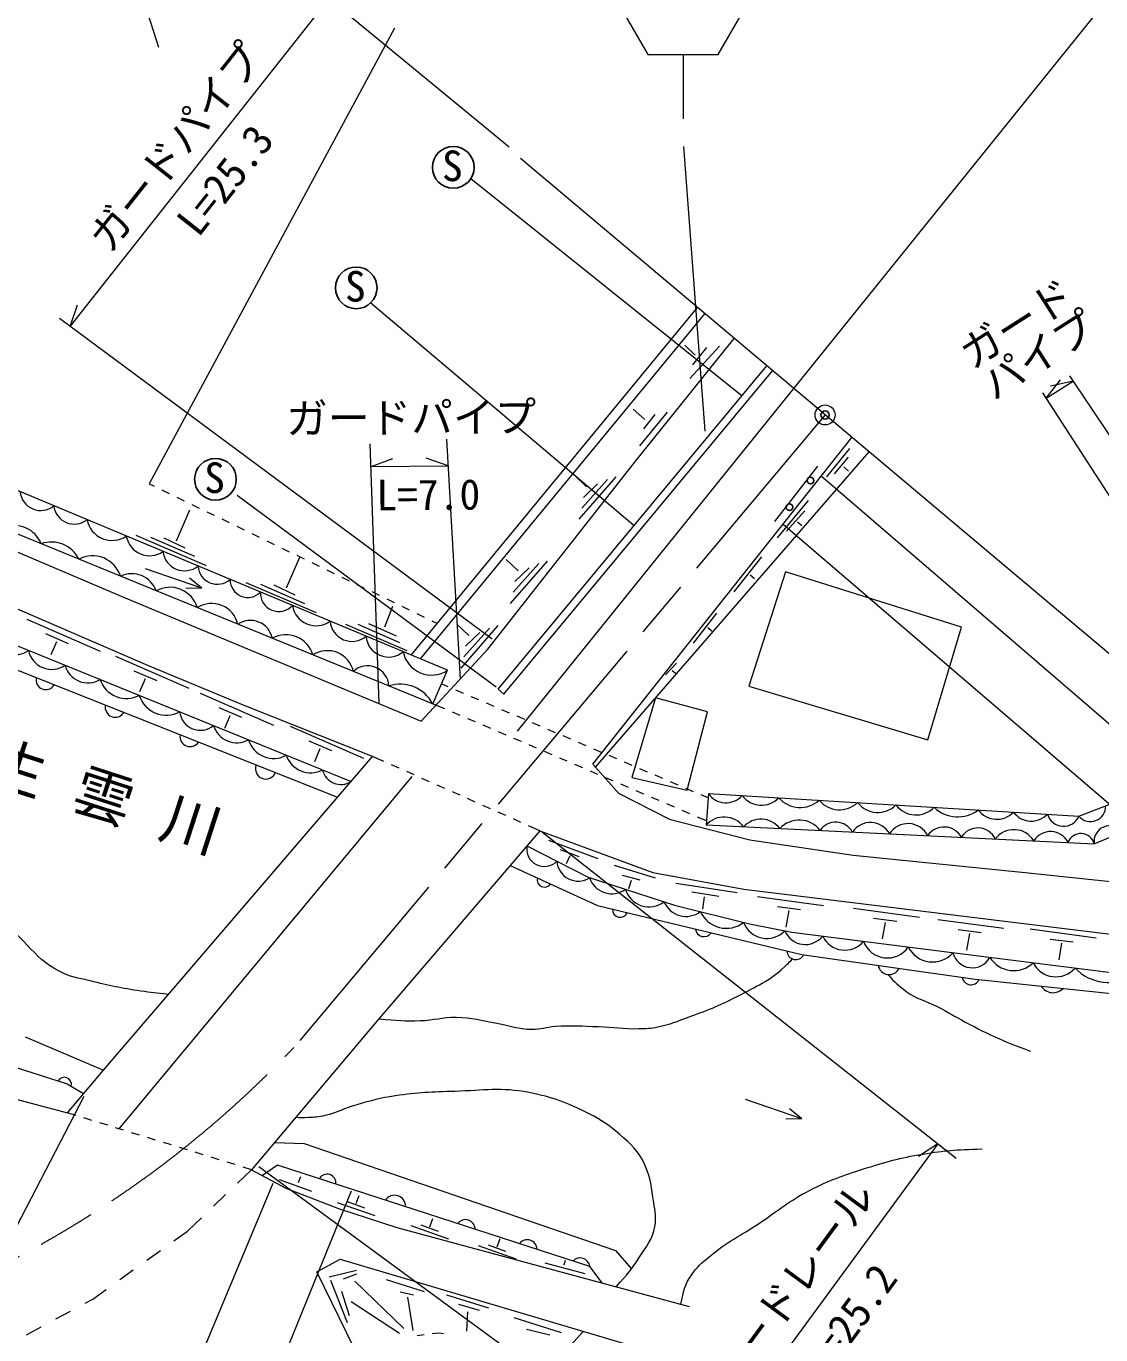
# Model space of a CAD drawing. Units: millimetres, scale not verified. Extents: x 40000 to 680000, y 20000 to 380000.
# Drawn here: x 389142 to 453594, y 262053 to 340560 of the extents above; entities that cross this region are included whole.
import ezdxf
from ezdxf.enums import TextEntityAlignment as Align

# ---------------------------------------------------------------- set-up
doc = ezdxf.new("R2010")
doc.units = ezdxf.units.MM
doc.header["$LTSCALE"] = 1000
doc.header["$PDMODE"] = 32
doc.header["$PDSIZE"] = 500
doc.linetypes.add('CHAIN', pattern=[18.5, 12, -1.5, 3.5, -1.5])
for name, color, linetype, lineweight in [('M-BGD', 7, 'Continuous', 13), ('M-BMK', 2, 'CHAIN', 13), ('M-BMK-SRVR', 3, 'Continuous', 13), ('M-STR-HTXT', 7, 'Continuous', 13), ('M-STR-STR1', 1, 'Continuous', 13), ('M-STR-STRC', 7, 'Continuous', 13)]:
    doc.layers.add(name, color=color, linetype=linetype, lineweight=lineweight)
doc.layers.add('M-BMK-HTXT', color=7, linetype='Continuous')
doc.layers.add('M-OTRS', color=6, linetype='Continuous')
doc.styles.add('ＭＳ ゴシック', font='')
doc.styles.get('ＭＳ ゴシック').set_extended_font_data('MS Gothic')

msp = doc.modelspace()

# ---------------------------------------------------------------- linework, layer by layer
at = {"layer": 'M-BGD'}
for p, q in [((411231, 340435), (396519, 313107)), ((415818, 331426), (432084, 318391)), ((409812, 323967), (425611, 310604)), ((412235, 302830), (429408, 323673)), ((412787, 302600), (429846, 323305)), ((425777, 314584), (431613, 321818)), ((429257, 320830), (428654, 321424)), ((430730, 321357), (428947, 319432)), ((429951, 321282), (429106, 320252)), ((417444, 300778), (433566, 320174)), ((417792, 300488), (433913, 319882)), ((365415, 318919), (394982, 306302)), ((426244, 316963), (425541, 317591)), ((427583, 317398), (425926, 315381)), ((426855, 317273), (426160, 316394)), ((423136, 296287), (438659, 315887)), ((414408, 301923), (383089, 315001)), ((423286, 296117), (439693, 315017)), ((438512, 315220), (437147, 313530)), ((416821, 303191), (425777, 314584)), ((436600, 314174), (434014, 310852)), ((438436, 314695), (437609, 313705)), ((438175, 314128), (438460, 313868)), ((422756, 312927), (422045, 313613)), ((424505, 313521), (422287, 310977)), ((424003, 313371), (422463, 311647)), ((396519, 313107), (396820, 312961)), ((397270, 312743), (397720, 312525)), ((423417, 313111), (422563, 312291)), ((413717, 299828), (384031, 311959)), ((398170, 312306), (398620, 312088)), ((399070, 311870), (399520, 311652)), ((417326, 300909), (401789, 312404)), ((436040, 312107), (434184, 309857)), ((398159, 309688), (398954, 311539)), ((399969, 311434), (400419, 311216)), ((400869, 310998), (401319, 310780)), ((435848, 311487), (434745, 310256)), ((401769, 310562), (402219, 310343)), ((402669, 310125), (403119, 309907)), ((435410, 310827), (435666, 310596)), ((395727, 310022), (399946, 308211)), ((396603, 309914), (399242, 308762)), ((397391, 309870), (398656, 309269)), ((403569, 309689), (404019, 309471)), ((396441, 302208), (381009, 308883)), ((404469, 309253), (404919, 309035)), ((404757, 306859), (405552, 308710)), ((405368, 308817), (405818, 308599)), ((418643, 307881), (417932, 308567)), ((433245, 308719), (431580, 306635)), ((399681, 306849), (396295, 308010)), ((406268, 308380), (406718, 308162)), ((407168, 307944), (407618, 307726)), ((420393, 308475), (418175, 305931)), ((419890, 308324), (418350, 306600)), ((419305, 308065), (418451, 307245)), ((434680, 307819), (432475, 300975)), ((445247, 304504), (434680, 307819)), ((399681, 306849), (398936, 307450)), ((402325, 307194), (406544, 305382)), ((403201, 307086), (405840, 305934)), ((403989, 307041), (405254, 306441)), ((408068, 307508), (408518, 307290)), ((408968, 307072), (409418, 306854)), ((432571, 307644), (432832, 307418)), ((394982, 306302), (412832, 298870)), ((399681, 306849), (398723, 306831)), ((409868, 306636), (410318, 306417)), ((410768, 306199), (411217, 305981)), ((383032, 305652), (408627, 295248)), ((410656, 304519), (411134, 305760)), ((411667, 305763), (412117, 305545)), ((389180, 304992), (393581, 303067)), ((408288, 304681), (411971, 303116)), ((409027, 304691), (411538, 303593)), ((409677, 304735), (411336, 303992)), ((412567, 305327), (413017, 305109)), ((413467, 304891), (413768, 304745)), ((415681, 304006), (414969, 304692)), ((430553, 305339), (429155, 303539)), ((390293, 304121), (391661, 303535)), ((417430, 304600), (415212, 302056)), ((416928, 304449), (415388, 302725)), ((416342, 304190), (415488, 303370)), ((430025, 304476), (430267, 304284)), ((443227, 297745), (445247, 304504)), ((384432, 303580), (407812, 294298)), ((390957, 303633), (390628, 302855)), ((412832, 298870), (416821, 303191)), ((394495, 302766), (398896, 300841)), ((428152, 302353), (427491, 301650)), ((395607, 301894), (396976, 301308)), ((402125, 299837), (396441, 302208)), ((413522, 299908), (414408, 301923)), ((427893, 301901), (428137, 301705)), ((396272, 301407), (395942, 300629)), ((414456, 300926), (414047, 301101)), ((415375, 300533), (414916, 300729)), ((417444, 300778), (417792, 300488)), ((432475, 300975), (443227, 297745)), ((399582, 300554), (403983, 298629)), ((416295, 300140), (415835, 300336)), ((417214, 299747), (416755, 299943)), ((426896, 300276), (425472, 295485)), ((430013, 299417), (426896, 300276)), ((400694, 299683), (402063, 299097)), ((401359, 299196), (401029, 298418)), ((409916, 296751), (402125, 299837)), ((414242, 299603), (413717, 299828)), ((415162, 299210), (414702, 299407)), ((418134, 299353), (417674, 299550)), ((419053, 298960), (418594, 299157)), ((428787, 294723), (430013, 299417)), ((404980, 298562), (409381, 296638)), ((416081, 298817), (415622, 299014)), ((417001, 298424), (416541, 298621)), ((419973, 298567), (419513, 298764)), ((420892, 298174), (420433, 298371)), ((406093, 297691), (407461, 297105)), ((417920, 298031), (417461, 298227)), ((418840, 297638), (418380, 297834)), ((421812, 297781), (421352, 297978)), ((422731, 297388), (422272, 297584)), ((406757, 297204), (406427, 296426)), ((419759, 297245), (419300, 297441)), ((420679, 296852), (420219, 297048)), ((423651, 296995), (423191, 297191)), ((424570, 296602), (424111, 296798)), ((421598, 296458), (421139, 296655)), ((422518, 296065), (422058, 296262)), ((424687, 294537), (423136, 296287)), ((425490, 296209), (425030, 296405)), ((426409, 295815), (425949, 296012)), ((423437, 295672), (422978, 295869)), ((424357, 295279), (423897, 295476)), ((425472, 295485), (428787, 294723)), ((427329, 295422), (426869, 295619)), ((428248, 295029), (427788, 295226)), ((427783, 292951), (424687, 294537)), ((425276, 294886), (424817, 295083)), ((426196, 294493), (425736, 294689)), ((429168, 294636), (428708, 294833)), ((430037, 294265), (429627, 294439)), ((430055, 294526), (429922, 292641)), ((430055, 294526), (452284, 293173)), ((452284, 293173), (455571, 294439)), ((427115, 294100), (426655, 294296)), ((428035, 293707), (427575, 293903)), ((432548, 291718), (427783, 292951)), ((428954, 293313), (428494, 293510)), ((429939, 292892), (429414, 293117)), ((453200, 291515), (456814, 293023)), ((419952, 292294), (426729, 289797)), ((429922, 292641), (453200, 291515)), ((419174, 291385), (422846, 289502)), ((420465, 291735), (423428, 290631)), ((438740, 290799), (432548, 291718)), ((421177, 291158), (422298, 290748)), ((421746, 290790), (421528, 290304)), ((448850, 289783), (438740, 290799)), ((418168, 290209), (423412, 287817)), ((424399, 290220), (426876, 289467)), ((426729, 289797), (432181, 288783)), ((460746, 288538), (448850, 289783)), ((422846, 289502), (428018, 287836)), ((424893, 289626), (425956, 289342)), ((425420, 289308), (425269, 288814)), ((428108, 289148), (431791, 288588)), ((429071, 288629), (430678, 288370)), ((429807, 288328), (429699, 287592)), ((432181, 288783), (457678, 285670)), ((432996, 288345), (436955, 287818)), ((423412, 287817), (435660, 284860)), ((428018, 287836), (432529, 286706)), ((434201, 287742), (435591, 287567)), ((434888, 287500), (434712, 286504)), ((438763, 287642), (442721, 287115)), ((432529, 286706), (435061, 286216)), ((439968, 287039), (441357, 286863)), ((440654, 286797), (440478, 285801)), ((443826, 286972), (447785, 286445)), ((435061, 286216), (444835, 284964)), ((445031, 286370), (446421, 286194)), ((445718, 286127), (445542, 285131)), ((449351, 286400), (453310, 285873)), ((450556, 285797), (451945, 285621)), ((451242, 285555), (451067, 284559)), ((435660, 284860), (446052, 283390)), ((444835, 284964), (455578, 283612)), ((446052, 283390), (454617, 282494)), ((389081, 279938), (393776, 277932)), ((386987, 278577), (391597, 277112)), ((387456, 276474), (391613, 275367)), ((391597, 277112), (392588, 276523)), ((435664, 275007), (432278, 276169)), ((435664, 275007), (434919, 275609)), ((435664, 275007), (434706, 274990)), ((404034, 273589), (405819, 273529)), ((405819, 273529), (424487, 267115)), ((401818, 271155), (402659, 271961)), ((402659, 271961), (404717, 270847)), ((404212, 272233), (403320, 271603)), ((422950, 266156), (404212, 272233)), ((404307, 271374), (406257, 270662)), ((405478, 271190), (405621, 271558)), ((400373, 269771), (401096, 270463)), ((404717, 270847), (407876, 269623)), ((408931, 269933), (409108, 270421)), ((407786, 270001), (410048, 269204)), ((407876, 269623), (411381, 268496)), ((408384, 270051), (409428, 269672)), ((398810, 268273), (399651, 269079)), ((411381, 268496), (428913, 263762)), ((412216, 268603), (414478, 267806)), ((412814, 268653), (413858, 268274)), ((413361, 268535), (413538, 269022)), ((398004, 267695), (398810, 268273)), ((417395, 267338), (417572, 267825)), ((396379, 266529), (397192, 267112)), ((416250, 267406), (418512, 266609)), ((416848, 267456), (417892, 267077)), ((424487, 267115), (425422, 266031)), ((406573, 265839), (407981, 266593)), ((407981, 266593), (427502, 260802)), ((420247, 266368), (422641, 265732)), ((421411, 266259), (421486, 266535)), ((423686, 265174), (422950, 266156)), ((394754, 265363), (395566, 265946)), ((411865, 255026), (406573, 265839)), ((407318, 265535), (408959, 265937)), ((408164, 265410), (408967, 265703)), ((410733, 265368), (413010, 264648)), ((393135, 264202), (393941, 264780)), ((407394, 265334), (408390, 262798)), ((408063, 264673), (408507, 263209)), ((408850, 265267), (411788, 262439)), ((411570, 264640), (412373, 264447)), ((392676, 263954), (393135, 264202)), ((408624, 264046), (411536, 262146)), ((412014, 264322), (412323, 262321)), ((414361, 264458), (416880, 263663)), ((415072, 263889), (416303, 263537)), ((390915, 263004), (391795, 263479)), ((415616, 263437), (415549, 262265)), ((418395, 263085), (421224, 262190)), ((389155, 262055), (390035, 262529)), ((419140, 262391), (420554, 262056)), ((421797, 261403), (422569, 262266)), ((412602, 262011), (413002, 262064)), ((413497, 262129), (413897, 262182)), ((413897, 262182), (414180, 262134))]:
    msp.add_line(p, q, dxfattribs=at)
at = {"layer": 'M-BGD', "lineweight": 25}
for centre, radius in [((414758, 332089), 1250), ((408938, 324861), 1250), ((400495, 313378), 1250), ((436186, 313302), 200), ((434917, 311701), 200)]:
    msp.add_circle(centre, radius, dxfattribs=at)
at = {"layer": 'M-BGD'}
for centre, radius, start, end in [((390010, 312745), 1240, 185.54997, 309.12223), ((392031, 311934), 1247, 186.91007, 307.76214), ((394299, 311242), 1534, 191.04074, 303.63147), ((388478, 308913), 1671, 20.67904, 114.86614), ((390661, 307797), 1816, 25.57917, 109.96601), ((396537, 310200), 1408, 189.609, 305.06321), ((393126, 307031), 1757, 17.45846, 118.08671), ((398641, 309192), 1303, 186.35418, 308.31802), ((400609, 308244), 1163, 183.69377, 310.97844), ((395479, 306161), 1552, 19.66133, 115.88385), ((402435, 307353), 1063, 179.2948, 315.3774), ((397768, 305198), 1700, 16.43822, 119.10696), ((404294, 306550), 1104, 177.09124, 317.58097), ((400260, 304300), 1626, 13.57664, 121.96854), ((406527, 306024), 1435, 188.73957, 305.93263), ((402595, 303578), 1337, 11.16478, 124.3804), ((408680, 304969), 1315, 184.66962, 310.00259), ((388532, 304073), 1214, 187.94507, 307.81374), ((404727, 302366), 1684, 16.39427, 119.15091), ((410875, 304068), 1354, 184.49426, 310.17795), ((390675, 303400), 1428, 191.54207, 304.21674), ((407206, 301496), 1599, 12.8728, 122.67238), ((413448, 303363), 1731, 190.98063, 303.69157), ((390319, 301347), 586, 167.83325, 328.86077), ((392842, 302573), 1408, 194.58211, 301.17671), ((409627, 300922), 1268, 2.68617, 132.85901), ((395163, 301908), 1681, 198.72625, 297.03256), ((411569, 298881), 2206, 27.73655, 107.80863), ((397541, 300915), 1691, 197.36841, 298.3904), ((394482, 299702), 600, 168.29315, 328.40087), ((399588, 299573), 1251, 186.65172, 309.1071), ((401778, 299036), 1466, 197.22121, 298.5376), ((398971, 297949), 610, 170.76415, 325.92987), ((403979, 298194), 1566, 196.56079, 299.19803), ((406193, 297287), 1521, 197.58443, 298.17438), ((403514, 296011), 617, 158.86273, 337.83129), ((408018, 296209), 1138, 193.39879, 302.36002), ((431117, 295259), 1290, 214.62337, 318.40789), ((433241, 295274), 1450, 216.91794, 316.11332), ((435566, 295384), 1698, 221.06709, 311.96417), ((437919, 295139), 1586, 219.87981, 313.15144), ((440219, 294945), 1551, 218.39357, 314.63769), ((442513, 294742), 1504, 216.80802, 316.22324), ((445014, 295149), 2024, 225.6434, 307.38786), ((452982, 293738), 898, 219.0075, 3.13399), ((431000, 291653), 1463, 36.97209, 137.48774), ((433210, 291571), 1418, 37.18566, 137.27417), ((435499, 291358), 1577, 37.15366, 137.30617), ((447349, 294351), 1371, 216.21759, 316.81367), ((449424, 294220), 1345, 216.90874, 316.12252), ((451359, 293567), 1006, 196.12065, 336.91061), ((437698, 291662), 1144, 29.03167, 145.42816), ((439777, 291477), 1309, 28.89726, 145.56257), ((442035, 291402), 1318, 26.91503, 147.5448), ((444192, 291329), 1189, 28.74297, 145.71686), ((446221, 291315), 1147, 25.16995, 149.28988), ((448381, 290948), 1410, 31.72618, 142.73365), ((450576, 291072), 1172, 26.27917, 148.18065), ((452401, 291300), 827, 15.06302, 159.3968), ((454118, 291655), 929, 36.65874, 188.64504), ((420222, 291213), 1062, 170.67979, 315.00194), ((422239, 290541), 1268, 183.58802, 302.80475), ((420231, 289342), 438, 164.31251, 326.64587), ((424259, 289918), 1405, 198.33992, 305.96229), ((426495, 289197), 1472, 196.42701, 307.87521), ((424761, 287558), 459, 174.56949, 338.28479), ((428718, 288580), 1427, 202.43557, 307.26569), ((431134, 288143), 1702, 204.23638, 307.64112), ((433565, 287321), 1488, 200.67658, 316.49514), ((429791, 286442), 503, 185.02072, 327.83356), ((435870, 286789), 1321, 201.88847, 322.15715), ((438236, 286588), 1457, 204.74404, 320.65706), ((435300, 285093), 529, 181.96887, 332.06331), ((440795, 286184), 1523, 199.95665, 325.44445), ((443503, 286045), 1625, 206.48532, 318.91578), ((440901, 284340), 674, 190.9651, 332.93507), ((445887, 285265), 1195, 193.94218, 331.70195), ((448370, 285583), 1682, 211.70265, 313.95393), ((450898, 285055), 1523, 206.65314, 319.00344), ((445808, 283591), 539, 189.79014, 335.10534), ((454083, 285986), 2805, 223.47245, 302.18412), ((450724, 283411), 834, 211.44291, 316.60844), ((391430, 277077), 424, 344.98373, 151.02091), ((407183, 271148), 540, 354.38437, 149.68011), ((411239, 269776), 651, 357.1475, 146.91698), ((415490, 268382), 580, 0.50994, 143.55455), ((419195, 267184), 574, 0.42716, 143.63732), ((422364, 266073), 592, 8.0708, 135.99369)]:
    msp.add_arc(centre, radius, start, end, dxfattribs=at)
for points, knots in [([(397674, 282477), (396886, 282550), (396665, 282582), (396021, 282674), (394820, 282846), (394155, 283000), (392976, 283286), (392235, 283466), (391786, 283512), (391112, 283869), (390243, 284330), (389845, 284754), (389163, 285463), (388234, 286429), (387698, 287017), (387143, 288237), (386819, 288949), (386999, 289449), (386943, 290229), (386850, 291546), (387085, 292303), (386890, 293609), (386789, 294280), (386787, 294690), (386488, 295299), (386103, 296086), (385655, 296399), (385292, 297196), (385115, 297586), (385163, 297853), (385049, 298267), (384876, 298900), (384827, 299276), (384556, 299874), (384296, 300447), (384147, 300659), (383721, 301252)], [0, 0, 0, 0, 1, 1, 1, 2, 2, 2, 3, 3, 3, 4, 4, 4, 5, 5, 5, 6, 6, 6, 7, 7, 7, 8, 8, 8, 9, 9, 9, 10, 10, 10, 11, 11, 11, 12, 12, 12, 12]), ([(410303, 281015), (411455, 280909), (411812, 280867), (412779, 280900), (413623, 280928), (414086, 281120), (414930, 281109), (415895, 281096), (416422, 280904), (417374, 280749), (418193, 280616), (418637, 280385), (419466, 280381), (420020, 280378), (420320, 280526), (420872, 280565), (421880, 280636), (422449, 280570), (423459, 280540), (424407, 280512), (424937, 280396), (425886, 280423), (426332, 280435), (426587, 280433), (427024, 280523), (427780, 280679), (428182, 280860), (428907, 281126), (430137, 281577), (430824, 281852), (431987, 282457), (433136, 283053), (433833, 283367), (434766, 284264), (434900, 284393), (434958, 284438), (435100, 284602)], [0, 0, 0, 0, 1, 1, 1, 2, 2, 2, 3, 3, 3, 4, 4, 4, 5, 5, 5, 6, 6, 6, 7, 7, 7, 8, 8, 8, 9, 9, 9, 10, 10, 10, 11, 11, 11, 12, 12, 12, 12]), ([(440813, 283673), (441265, 283175), (441447, 283006), (441919, 282658), (442573, 282177), (443064, 282118), (443786, 281746), (444453, 281402), (444802, 281164), (445468, 280817), (446247, 280411), (446681, 280175), (447485, 279821), (448216, 279499), (448473, 279402), (449385, 279068)], [0, 0, 0, 0, 1, 1, 1, 2, 2, 2, 3, 3, 3, 4, 4, 4, 5, 5, 5, 5]), ([(424538, 264944), (425216, 265707), (425446, 265958), (425908, 266693), (426342, 267383), (426706, 267753), (426851, 268555), (426950, 269105), (426862, 269431), (426778, 269983), (426642, 270884), (426630, 271429), (426246, 272256), (425860, 273090), (425441, 273468), (424747, 274070), (424093, 274636), (423679, 274912), (422908, 275304), (421576, 275980), (420771, 276301), (419304, 276586), (417598, 276918), (416592, 276704), (414854, 276658), (413450, 276621), (412659, 276587), (411269, 276387), (410357, 276257), (409861, 276095), (408971, 275855), (408210, 275650), (407832, 275366), (407061, 275202), (406670, 275119), (406444, 275099), (406045, 275081), (405752, 275068), (405646, 275068), (405294, 275082)], [0, 0, 0, 0, 1, 1, 1, 2, 2, 2, 3, 3, 3, 4, 4, 4, 5, 5, 5, 6, 6, 6, 7, 7, 7, 8, 8, 8, 9, 9, 9, 10, 10, 10, 11, 11, 11, 12, 12, 12, 13, 13, 13, 13]), ([(428408, 263899), (428577, 264679), (428632, 265042), (429038, 265641), (429371, 266134), (429648, 266346), (430102, 266730), (431189, 267648), (431940, 267974), (433125, 268761), (434291, 269536), (434883, 270076), (436125, 270721), (437333, 271348), (438070, 271584), (439366, 272003), (440728, 272443), (441509, 272662), (442921, 272898), (444297, 273127), (444820, 273150), (446477, 273212)], [0, 0, 0, 0, 1, 1, 1, 2, 2, 2, 3, 3, 3, 4, 4, 4, 5, 5, 5, 6, 6, 6, 7, 7, 7, 7])]:
    msp.add_open_spline(points, degree=3, knots=knots, dxfattribs=at)
at = {"layer": 'M-BMK'}
msp.add_line((437058, 317235), (405198, 279294), dxfattribs=at)
msp.add_arc((358434, 323680), 64474, 270.91311, 316.4939, dxfattribs=at)
at = {"layer": 'M-BMK-SRVR'}
msp.add_line((465275, 293486), (418783, 332616), dxfattribs=at)
msp.add_circle((437058, 317235), 600, dxfattribs=at)
at = {"layer": 'M-OTRS'}
msp.add_point((437058, 317235), dxfattribs=at)
at = {"layer": 'M-STR-HTXT'}
for p, q in [((397099, 339276), (394680, 346860)), ((418101, 333298), (406676, 342710)), ((418607, 298261), (454585, 342886)), ((391780, 322535), (407299, 342197)), ((391780, 322535), (392214, 323849)), ((417082, 303794), (391131, 323016)), ((451720, 319588), (471046, 290635)), ((450326, 318243), (451167, 319342)), ((450326, 318243), (451932, 319269)), ((451932, 319269), (450582, 318968)), ((458793, 305149), (450124, 318556)), ((414353, 315792), (415166, 301398)), ((410308, 299921), (409781, 315502)), ((409827, 314152), (411123, 314634)), ((409827, 314152), (414444, 314186)), ((414444, 314186), (413140, 314649)), ((436828, 313575), (464723, 289557)), ((434544, 310692), (462342, 286818)), ((420036, 292263), (444919, 272649)), ((392591, 276359), (370020, 232708)), ((443815, 273519), (428915, 253203)), ((443815, 273519), (442665, 272751)), ((403103, 272143), (429861, 252508)), ((403936, 271128), (392251, 243243)), ((396954, 241928), (408652, 270693))]:
    msp.add_line(p, q, dxfattribs=at)
at = {"layer": 'M-STR-STR1'}
for p, q in [((393776, 277932), (409916, 296751)), ((410593, 296450), (409916, 296751)), ((411507, 296045), (411050, 296248)), ((394728, 274406), (412296, 295546)), ((412421, 295639), (411964, 295842)), ((413335, 295233), (412878, 295436)), ((414248, 294827), (413792, 295030)), ((415162, 294421), (414705, 294624)), ((416076, 294015), (415619, 294218)), ((416990, 293609), (416533, 293812)), ((417904, 293203), (417447, 293406)), ((418818, 292797), (418361, 293000)), ((419952, 292294), (410303, 281015)), ((419952, 292294), (419275, 292594)), ((410303, 281015), (402659, 271961)), ((391613, 275367), (393776, 277932)), ((392119, 275211), (391613, 275367)), ((393075, 274916), (392597, 275063)), ((394030, 274621), (393553, 274769)), ((394986, 274327), (394508, 274474)), ((395942, 274032), (395464, 274179)), ((396897, 273738), (396420, 273885)), ((397853, 273443), (397375, 273590)), ((398809, 273148), (398331, 273296)), ((399764, 272854), (399286, 273001)), ((400720, 272559), (400242, 272706)), ((401675, 272264), (401198, 272412)), ((402659, 271961), (402153, 272117))]:
    msp.add_line(p, q, dxfattribs=at)
at = {"layer": 'M-STR-STRC'}
for p, q in [((428538, 338855), (428538, 335003)), ((429856, 316259), (428581, 333351))]:
    msp.add_line(p, q, dxfattribs=at)
msp.add_lwpolyline([(432751, 342503), (430644, 346151), (426432, 346151), (424326, 342503), (426432, 338855), (430644, 338855)], close=True, dxfattribs=at)

# ---------------------------------------------------------------- texts
at = {"layer": 'M-BGD', "style": 'ＭＳ ゴシック'}
for p in [(414079, 330715), (408260, 323487), (399816, 312005)]:
    msp.add_text('S', height=1833, dxfattribs=at).set_placement(p, align=Align.BOTTOM_LEFT)
at = {"layer": 'M-BMK-HTXT', "insert": (394270, 292544), "char_height": 2566, "attachment_point": 8, "rotation": 342.044, "style": 'ＭＳ ゴシック'}
msp.add_mtext('\\T1.57;生雲川', dxfattribs=at)
at = {"layer": 'M-STR-HTXT', "style": 'ＭＳ ゴシック'}
for s, rotation, p in [('ガードフェンス', 16.523, (384547, 340046)), ('ガードパイプ', 51.714, (399245, 332416)), ('ガード', 32.585, (449334, 321490)), ('パイプ', 32.585, (450644, 319605)), ('ガードパイプ', 0.429, (412244, 315618)), ('ガードレール', 53.745, (436188, 264005))]:
    msp.add_text(s, height=1833, rotation=rotation, dxfattribs=at).set_placement(p, align=Align.BOTTOM_CENTER)
for s, rotation, p in [('L=25.3', 51.714, (399897, 327483)), ('L=7.0', 0.429, (410153, 310966)), ('L=25.2', 53.745, (437506, 259062))]:
    msp.add_text(s, height=1833, rotation=rotation, dxfattribs=at).set_placement(p, align=Align.BOTTOM_LEFT)

doc.saveas('drawing.dxf')
